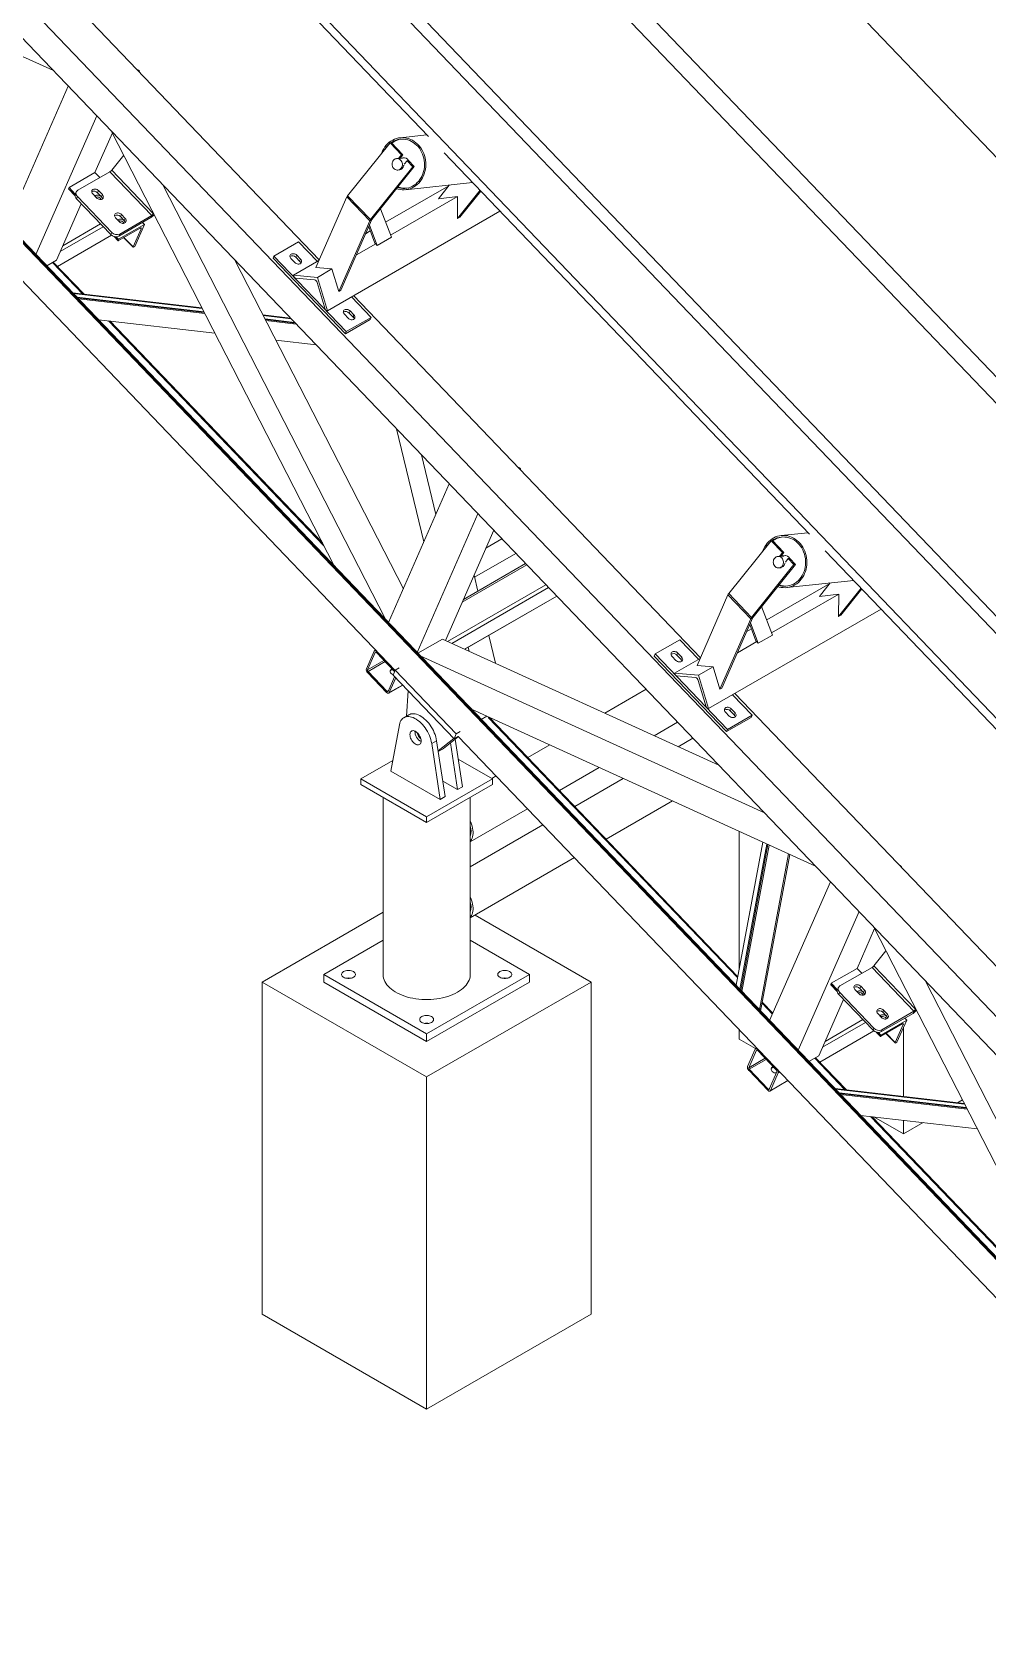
# Model space of a CAD drawing. Header units: millimetres. Extents: x 26816 to 90584, y 11074 to 56542.
# Drawn here: x 61976 to 63619, y 23682 to 26420 of the extents above; entities that cross this region are included whole.
import ezdxf

# ---------------------------------------------------------------- set-up
doc = ezdxf.new("R2010")
doc.units = ezdxf.units.MM
doc.layers.add('MAU_XAM', color=8, linetype='Continuous')
doc.layers.add('MAU_XANH', color=5, linetype='Continuous')

msp = doc.modelspace()

# ---------------------------------------------------------------- linework, layer by layer
at = {"layer": 'MAU_XAM', "linetype": 'Continuous', "lineweight": 0}
for p, q in [((63192.4, 25044.3), (63192.4, 24807.3)), ((62580, 24905.1), (62372.1, 24785.1)), ((62937.8, 24785.1), (62738.2, 24900.3)), ((62372.1, 24785.1), (62655, 24621.8)), ((62372.1, 24785.1), (62372.1, 24213.5)), ((62655, 24621.8), (62937.8, 24785.1)), ((62937.8, 24785.1), (62937.8, 24213.5)), ((63192.4, 24703.3), (63192.4, 24687)), ((63475.2, 24706.9), (63475.2, 24588.2)), ((63192.4, 24687), (63220.9, 24670.6)), ((62655, 24621.8), (62655, 24050.2)), ((63568.2, 24577.4), (63576.6, 24582.3)), ((63424.5, 24553.1), (63475.2, 24523.7)), ((63475.2, 24547.2), (63475.2, 24523.7)), ((63475.2, 24523.7), (63509.1, 24543.3)), ((62372.1, 24213.5), (62655, 24050.2)), ((62655, 24050.2), (62937.8, 24213.5))]:
    msp.add_line(p, q, dxfattribs=at)
at = {"layer": 'MAU_XANH', "linetype": 'Continuous', "lineweight": 0}
for p, q in [((50120.9, 40310.3), (67229.5, 22451.6)), ((49924.5, 40137.5), (68059.4, 21207.6)), ((49898.9, 40118.7), (68031.3, 21191.3)), ((49652, 39980.2), (67084.7, 21783.1)), ((49673, 39988.3), (67225.5, 21666.2)), ((49525.5, 39966.6), (66602.5, 22140.9)), ((66278, 21966.7), (60089.2, 28426.9)), ((66265.8, 21913.4), (60069.3, 28381.6)), ((66658.6, 21151.2), (59963.4, 28139.9)), ((62600.7, 25321), (59943.5, 28094.6)), ((66663.5, 21148.3), (60014, 28089.4)), ((66668.4, 21145.5), (60015, 28090.6)), ((62029.6, 26895.6), (62658.1, 26239.6)), ((62470.3, 26027.4), (61873.7, 26650.1)), ((62012.8, 26352.9), (61420.8, 26623.2)), ((62160.9, 26352), (62159.6, 26353.3)), ((62159.9, 26351.4), (62160.9, 26352)), ((62160.4, 26350.9), (62160.9, 26352)), ((61933.8, 26087.7), (62038.4, 26326.3)), ((61982.9, 26036.4), (62087.5, 26274.9)), ((62084.4, 26177.4), (62114.4, 26245.8)), ((62495.9, 25500.9), (62113.1, 26248.3)), ((62592, 26228.6), (62519.1, 26137.7)), ((62594.4, 26228.8), (62592, 26228.6)), ((62611.6, 26208.1), (62592, 26228.6)), ((62614, 26208.3), (62594.4, 26228.8)), ((62655.4, 26242.4), (62609.3, 26237.4)), ((62612.1, 26235.1), (62611.9, 26235.1)), ((62113.2, 26181.5), (62133.9, 26207.6)), ((62605.8, 26201.9), (62603.4, 26201.6)), ((62606.7, 26201.9), (62611.6, 26208.1)), ((62608.7, 26201.6), (62614, 26208.3)), ((62613.6, 26202.1), (62608.8, 26201.6)), ((62616.6, 26203), (62610.6, 26202.4)), ((62614, 26208.3), (62611.6, 26208.1)), ((62621.5, 26197.8), (62616.6, 26191.7)), ((62623.9, 26198), (62621.5, 26197.8)), ((62631.3, 26187.5), (62621.5, 26197.8)), ((62633.7, 26187.8), (62623.9, 26198)), ((62685.2, 26211.2), (63313.7, 25555.2)), ((62084.4, 26177.4), (62039.8, 26151.6)), ((62109.9, 26178.9), (62054.8, 26147)), ((62092.5, 26168.8), (62084.4, 26177.4)), ((62109.9, 26178.9), (62182, 26103.6)), ((62184.6, 26107), (62113.2, 26181.5)), ((62631.3, 26187.5), (62558.4, 26096.6)), ((62633.7, 26187.8), (62560.8, 26096.9)), ((62605.5, 26181.7), (62607.9, 26182)), ((62608.9, 26182.1), (62608.3, 26182)), ((62608.9, 26182.1), (62608.9, 26182.1)), ((62615.4, 26189.6), (62616.4, 26189.7)), ((62633.7, 26187.8), (62631.3, 26187.5)), ((62039.8, 26151.6), (62039, 26149.8)), ((62050.1, 26138.3), (62039, 26149.8)), ((62039, 26149.3), (62050.1, 26137.6)), ((62050.5, 26140.5), (62039.8, 26151.6)), ((62052.2, 26144.2), (62050.6, 26140.6)), ((62088.9, 26142.8), (62090.5, 26146.4)), ((62088.9, 26142.8), (62095.5, 26135.9)), ((62097.1, 26139.6), (62090.5, 26146.4)), ((62584, 25409), (62201.1, 26156.4)), ((62584.4, 26092.3), (62692.9, 26154.9)), ((62618.9, 26147.9), (62734, 26160.3)), ((62621, 26150.8), (62621.1, 26150.8)), ((62693.8, 26156), (62675.1, 26132.6)), ((62746.8, 26147), (62707.8, 26098.4)), ((62748, 26145.7), (62711.9, 26100.8)), ((62018.4, 26026.9), (62060.9, 26123.9)), ((62054.3, 26136.1), (62052.7, 26132.5)), ((62052.7, 26132.5), (62111.7, 26070.9)), ((62054.3, 26136.1), (62113.3, 26074.5)), ((62061.4, 26123.4), (62060.5, 26122.9)), ((62080.6, 26140.7), (62087.2, 26133.9)), ((62095.5, 26135.9), (62097.1, 26139.6)), ((62517.7, 26135.5), (62464.5, 26014.1)), ((62557.1, 26094.5), (62517.7, 26135.5)), ((62519.1, 26137.7), (62558.4, 26096.6)), ((62594.3, 26066.2), (62575.7, 26115.4)), ((62592.9, 26069.9), (62708.3, 26136.5)), ((62675.1, 26132.6), (62708.3, 26136.5)), ((62708.3, 26136.5), (62707.8, 26098.4)), ((62094.1, 26089.2), (62029.3, 26051.7)), ((62119.9, 26099.6), (62126.5, 26092.8)), ((62169.6, 26088.4), (62125, 26062.7)), ((62180.5, 26100), (62125.3, 26068.1)), ((62182, 26103.6), (62126.9, 26071.8)), ((62128.3, 26101.7), (62129.8, 26105.3)), ((62128.3, 26101.7), (62134.8, 26094.9)), ((62136.4, 26098.5), (62129.8, 26105.3)), ((62134.8, 26094.9), (62136.4, 26098.5)), ((62152.9, 26050.3), (62169.6, 26088.4)), ((62169.6, 26088.4), (62166.3, 26091.8)), ((62180.5, 26100), (62182, 26103.6)), ((62184.8, 26108.2), (62184.6, 26107)), ((62184.6, 26107), (62185.3, 26107.4)), ((62484.4, 25939.8), (62781.1, 26111.1)), ((62557.1, 26094.5), (62503.9, 25973.1)), ((62560.6, 26096.5), (62507.4, 25975.1)), ((62560.6, 26096.5), (62557.1, 26094.5)), ((62560.8, 26096.9), (62558.4, 26096.6)), ((62711.9, 26100.8), (62707.8, 26098.4)), ((62112.8, 26069.8), (62019.9, 26016.2)), ((62020.2, 26015.9), (62113.2, 26069.6)), ((62098.8, 26084.3), (62024.8, 26041.6)), ((62111.7, 26070.9), (62113.3, 26074.5)), ((62117.3, 26067.5), (62124.2, 26060.3)), ((62124.2, 26060.9), (62118.1, 26067.3)), ((62125, 26062.7), (62120.9, 26067)), ((62125, 26062.7), (62124.2, 26060.9)), ((62125.1, 26060.5), (62161.9, 26081.7)), ((62126.9, 26071.8), (62125.3, 26068.1)), ((62133.9, 26065.5), (62149.9, 26048.9)), ((62149.9, 26049.5), (62134.3, 26065.8)), ((62163.7, 26080.9), (62149.9, 26049.5)), ((62163.7, 26080.9), (62162.6, 26082)), ((62550, 26072.4), (62558, 26077)), ((62565.9, 26056.2), (62555.3, 26084.3)), ((62569.9, 26052), (62556.5, 26087.2)), ((62569.9, 26052), (62594.3, 26066.2)), ((62150.8, 26049.1), (62152.9, 26050.3)), ((62390.7, 26030.3), (62392.3, 26033.9)), ((62434.7, 26058.4), (62392.3, 26033.9)), ((62392.3, 26033.9), (62516.8, 25903.9)), ((62430, 26031.7), (62431.5, 26035.3)), ((62431.5, 26035.3), (62438.1, 26028.5)), ((62434.7, 26058.4), (62467.1, 26024.5)), ((62534.1, 26035.9), (62567.5, 26055.2)), ((62565.9, 26056.2), (62567.5, 26055.2)), ((62567.5, 26055.2), (62569.9, 26052)), ((62018.4, 26026.9), (62001.4, 26017.1)), ((62063.3, 25968.6), (62011.3, 26022.8)), ((62065.8, 25968.3), (62012.7, 26023.6)), ((62614.9, 25461.4), (62325.2, 26026.9)), ((62515.2, 25900.3), (62390.7, 26030.3)), ((62428.2, 26022.8), (62421.6, 26029.6)), ((62426, 26000.8), (62469.7, 26026)), ((62430, 26031.7), (62436.5, 26024.9)), ((62436.5, 26024.9), (62438.1, 26028.5)), ((62464.5, 26014.1), (62492.1, 26011.7)), ((62467, 25997.2), (62492.1, 26011.7)), ((62492.1, 26011.7), (62503.9, 25973.1)), ((62467, 25997.2), (62426, 26000.8)), ((62426, 26000.8), (62426.5, 25998.9)), ((62429.3, 25996), (62461.8, 25993.2)), ((62466.5, 25988.4), (62480.3, 25942.8)), ((62484.4, 25939.8), (62467, 25997.2)), ((62268.5, 25944.8), (62046, 25970.6)), ((62269.1, 25943.7), (62047.2, 25969.3)), ((62272.1, 25937.8), (62053.1, 25963.1)), ((62272.7, 25936.6), (62054.3, 25961.9)), ((62273.6, 25935), (62056, 25960.1)), ((62507.4, 25975.1), (62503.9, 25973.1)), ((62525.5, 25963.6), (62559.3, 25928.4)), ((63125.9, 25343), (62529.4, 25965.8)), ((62290.8, 25901.2), (62090.2, 25924.4)), ((62420.6, 25927.3), (62373.4, 25932.7)), ((62421.8, 25926), (62374, 25931.5)), ((62427.7, 25919.8), (62377, 25925.7)), ((62428.9, 25918.6), (62377.6, 25924.5)), ((62483.1, 25939.9), (62484.4, 25939.8)), ((62520, 25927), (62513.4, 25933.8)), ((62557.7, 25924.7), (62515.2, 25900.3)), ((62559.3, 25928.4), (62516.8, 25903.9)), ((62521.7, 25935.9), (62523.3, 25939.5)), ((62521.7, 25935.9), (62528.3, 25929)), ((62523.3, 25939.5), (62529.9, 25932.7)), ((62528.3, 25929), (62529.9, 25932.7)), ((62559.3, 25928.4), (62557.7, 25924.7)), ((62478.3, 25535.4), (62107.5, 25922.4)), ((62475.8, 25540.3), (62109.9, 25922.2)), ((62430.6, 25916.8), (62378.5, 25922.9)), ((62516.8, 25903.9), (62515.2, 25900.3)), ((62464.8, 25881.1), (62395.8, 25889.1)), ((62603.4, 25736.5), (62650.4, 25542.4)), ((62646.2, 25691.8), (62671, 25589.4)), ((62816.5, 25667.6), (62815.2, 25669)), ((62815.5, 25667), (62816.5, 25667.6)), ((62816.1, 25666.5), (62816.5, 25667.6)), ((62589.4, 25403.4), (62694, 25641.9)), ((62638.6, 25352), (62743.2, 25590.6)), ((62687.2, 25372.7), (62770.3, 25562.2)), ((62784.4, 25547.5), (62756.9, 25531.6)), ((63247.6, 25544.2), (63174.7, 25453.3)), ((63250, 25544.5), (63247.6, 25544.2)), ((63267.3, 25523.7), (63247.6, 25544.2)), ((63269.7, 25523.9), (63250, 25544.5)), ((63311, 25558), (63264.9, 25553.1)), ((63267.7, 25550.7), (63267.6, 25550.7)), ((62737.4, 25481.5), (62808.4, 25522.5)), ((63261.4, 25517.5), (63259, 25517.2)), ((63262.3, 25517.5), (63267.3, 25523.7)), ((63264.3, 25517.3), (63269.7, 25523.9)), ((63269.3, 25517.7), (63264.5, 25517.2)), ((63272.2, 25518.6), (63266.2, 25518)), ((63269.7, 25523.9), (63267.3, 25523.7)), ((63277.1, 25513.4), (63272.2, 25507.3)), ((63279.5, 25513.7), (63277.1, 25513.4)), ((63286.9, 25503.2), (63277.1, 25513.4)), ((63289.3, 25503.4), (63279.5, 25513.7)), ((63340.8, 25526.9), (63969.3, 24870.9)), ((62827.3, 25502.7), (62716.1, 25438.5)), ((62825.1, 25505), (62718.2, 25443.2)), ((63286.9, 25503.2), (63214.1, 25412.2)), ((63289.3, 25503.4), (63216.5, 25412.5)), ((63261.1, 25497.3), (63263.5, 25497.6)), ((63264.5, 25497.7), (63263.9, 25497.7)), ((63264.6, 25497.8), (63264.5, 25497.7)), ((63271.1, 25505.2), (63272, 25505.3)), ((63289.3, 25503.4), (63286.9, 25503.2)), ((62860.1, 25468.5), (62691.1, 25370.9)), ((62864.8, 25463.6), (62698.4, 25367.6)), ((62736.5, 25485.1), (62743.2, 25457.7)), ((63240, 25407.9), (63348.5, 25470.5)), ((63274.5, 25463.6), (63389.6, 25475.9)), ((63276.6, 25466.4), (63276.7, 25466.4)), ((63349.4, 25471.6), (63330.7, 25448.3)), ((63402.4, 25462.6), (63363.5, 25414)), ((63403.6, 25461.4), (63367.5, 25416.4)), ((62878.7, 25449.1), (62720.2, 25357.6)), ((62720.7, 25357.4), (62879, 25448.8)), ((63173.4, 25451.2), (63120.1, 25329.8)), ((63212.7, 25410.1), (63173.4, 25451.2)), ((63174.7, 25453.3), (63214.1, 25412.2)), ((63249.9, 25381.8), (63231.3, 25431)), ((63248.5, 25385.5), (63363.9, 25452.1)), ((63330.7, 25448.3), (63363.9, 25452.1)), ((63363.9, 25452.1), (63363.5, 25414)), ((63140, 25255.4), (63436.7, 25426.7)), ((63212.7, 25410.1), (63159.5, 25288.7)), ((63216.2, 25412.1), (63163, 25290.7)), ((63216.2, 25412.1), (63212.7, 25410.1)), ((63216.5, 25412.5), (63214.1, 25412.2)), ((63367.5, 25416.4), (63363.5, 25414)), ((62761.7, 25381.1), (62773.2, 25333.4)), ((63205.7, 25388), (63213.6, 25392.6)), ((63221.5, 25371.8), (63210.9, 25399.9)), ((63225.5, 25367.7), (63212.2, 25402.9)), ((63225.5, 25367.7), (63249.9, 25381.8)), ((62551.4, 25324), (62564.7, 25354.2)), ((62553.4, 25321.9), (62566.6, 25352.1)), ((62567.1, 25356), (62565.4, 25355.1)), ((62567.4, 25352.6), (62566.6, 25352.1)), ((62568.5, 25352), (62599.9, 25319.2)), ((62569.3, 25353.8), (62600.7, 25321)), ((62639.8, 25350.8), (62682, 25375.1)), ((63157.6, 25158), (62682, 25375.1)), ((62726.3, 25360.7), (62727.9, 25354.1)), ((63046.3, 25345.9), (63047.9, 25349.5)), ((63090.3, 25374), (63047.9, 25349.5)), ((63047.9, 25349.5), (63172.5, 25219.5)), ((63085.6, 25347.3), (63087.2, 25351)), ((63087.2, 25351), (63093.7, 25344.1)), ((63090.3, 25374), (63122.8, 25340.2)), ((63189.7, 25351.6), (63223.1, 25370.9)), ((63221.5, 25371.8), (63223.1, 25370.9)), ((63223.1, 25370.9), (63225.5, 25367.7)), ((62581.6, 25338.2), (62553.4, 25321.9)), ((62583.5, 25336.3), (62554.2, 25319.3)), ((62600.9, 25321.5), (62597.2, 25313)), ((62608, 25325.6), (62600.9, 25321.5)), ((62600.9, 25321.5), (62705.8, 25212)), ((63236, 25076.1), (62643.9, 25346.4)), ((63170.9, 25215.9), (63046.3, 25345.9)), ((63083.8, 25338.4), (63077.3, 25345.2)), ((63081.6, 25316.4), (63125.4, 25341.7)), ((63085.6, 25347.3), (63092.1, 25340.5)), ((63092.1, 25340.5), (63093.7, 25344.1)), ((63120.1, 25329.8), (63147.8, 25327.4)), ((63122.6, 25312.8), (63147.8, 25327.4)), ((63147.8, 25327.4), (63159.5, 25288.7)), ((62586.2, 25283.3), (62553.4, 25317.5)), ((62586.9, 25285.1), (62554.2, 25319.3)), ((62599.9, 25310.2), (62588.8, 25285)), ((62590, 25282), (62613.8, 25295.7)), ((62601.8, 25308.2), (62590.8, 25282.9)), ((62613.5, 25296), (62590.8, 25282.9)), ((62597.2, 25313), (62702.1, 25203.5)), ((63122.6, 25312.8), (63081.6, 25316.4)), ((63081.6, 25316.4), (63082.1, 25314.6)), ((63084.9, 25311.7), (63117.4, 25308.8)), ((63122.1, 25304), (63135.9, 25258.4)), ((63140, 25255.4), (63122.6, 25312.8)), ((62589.5, 25286.6), (62586.9, 25285.1)), ((62623, 25286.1), (62620.4, 25242.4)), ((63032.5, 25288.6), (62961.4, 25247.5)), ((63163, 25290.7), (63159.5, 25288.7)), ((63181.2, 25279.2), (63214.9, 25244)), ((63781.6, 24658.7), (63185, 25281.4)), ((62624.4, 25244.7), (62615.9, 25239.8)), ((63324.1, 24984.2), (62732, 25254.5)), ((62748.9, 25236.9), (62758.5, 25242.4)), ((63189.7, 24792.8), (62761, 25240.3)), ((63190, 24794.7), (62763.2, 25240.2)), ((62764.1, 25239.3), (62764.6, 25239.6)), ((63138.7, 25255.5), (63140, 25255.4)), ((63175.6, 25242.6), (63169, 25249.4)), ((63213.3, 25240.4), (63170.9, 25215.9)), ((63214.9, 25244), (63172.5, 25219.5)), ((63177.4, 25251.5), (63178.9, 25255.2)), ((63177.4, 25251.5), (63183.9, 25244.7)), ((63178.9, 25255.2), (63185.5, 25248.3)), ((63183.9, 25244.7), (63185.5, 25248.3)), ((63214.9, 25244), (63213.3, 25240.4)), ((62608.1, 25227.4), (62593.5, 25148)), ((62705.8, 25212), (62702.1, 25203.5)), ((62705.8, 25212), (62712.9, 25216.1)), ((63046.3, 25208.8), (63086.6, 25232.1)), ((63172.5, 25219.5), (63170.9, 25215.9)), ((62663.7, 25195.4), (62672.2, 25200.2)), ((62678.3, 25099.1), (62663.7, 25195.4)), ((62686.8, 25104), (62672.2, 25200.2)), ((62674.8, 25182.8), (62701.7, 25204)), ((62675, 25181.7), (62683.7, 25186.8)), ((62675, 25181.6), (62682.1, 25185.7)), ((62682.1, 25185.7), (62683.7, 25186.8)), ((62683.7, 25186.8), (62709.6, 25207.2)), ((62708, 25116.2), (62695.8, 25196.4)), ((62702.1, 25203.5), (62709.2, 25207.6)), ((62716.5, 25121.1), (62704.1, 25202.9)), ((66517.1, 21232.9), (62709.2, 25207.7)), ((62866.8, 25192.9), (62829.3, 25171.3)), ((63113.1, 25204.5), (63087.8, 25189.9)), ((62596.8, 25166.3), (62541.8, 25134.6)), ((62768.1, 25134.6), (62709.3, 25168.5)), ((62541.8, 25134.6), (62655, 25069.3)), ((62541.8, 25134.6), (62541.8, 25124.8)), ((62593.5, 25148), (62678.3, 25099.1)), ((62655, 25069.3), (62768.1, 25134.6)), ((62682.7, 25130.8), (62708, 25116.2)), ((62774.4, 25139.6), (62766.9, 25135.3)), ((62768.1, 25134.6), (62768.1, 25124.8)), ((62883.4, 25114.8), (62951.7, 25154.2)), ((62993.2, 25135.3), (62909.9, 25087.2)), ((62541.8, 25124.8), (62655, 25059.5)), ((62580, 25102.8), (62580, 24798.2)), ((62655, 25059.5), (62768.1, 25124.8)), ((62678.3, 25099.1), (62686.8, 25104)), ((62708, 25116.2), (62716.5, 25121.1)), ((62730, 24798.2), (62730, 25102.8)), ((62730, 25026.2), (62828.6, 25083.1)), ((62964, 25030.7), (63078.1, 25096.5)), ((62655, 25069.3), (62655, 25059.5)), ((62855, 25055.5), (62730, 24983.3)), ((63187.2, 24779.4), (63233.2, 25025.7)), ((63193.5, 24772.7), (63240.2, 25022.5)), ((63195.2, 24771), (63242.1, 25021.6)), ((63197.4, 24768.7), (63244.5, 25020.5)), ((62730, 24895.6), (62909.1, 24999)), ((63227.4, 24737.4), (63277.5, 25005.5)), ((63229.5, 24735.2), (63279.9, 25004.4)), ((63472.1, 24983.2), (63470.8, 24984.6)), ((63471.2, 24982.7), (63472.1, 24983.2)), ((63471.7, 24982.1), (63472.1, 24983.2)), ((63245, 24719), (63349.6, 24957.5)), ((63294.2, 24667.7), (63398.8, 24906.2)), ((62580, 24856.9), (62478.2, 24798.2)), ((62831.8, 24798.2), (62730, 24856.9)), ((63395.6, 24808.6), (63425.6, 24877)), ((63807.2, 24132.2), (63424.3, 24879.6)), ((63424.4, 24812.8), (63445.1, 24838.9)), ((63395.6, 24808.6), (63351, 24782.9)), ((63421.2, 24810.2), (63366, 24778.3)), ((63403.8, 24800.1), (63395.6, 24808.6)), ((63421.2, 24810.2), (63493.3, 24734.9)), ((63495.8, 24738.3), (63424.4, 24812.8)), ((62478.2, 24798.2), (62655, 24696.1)), ((62478.2, 24785.1), (62478.2, 24798.2)), ((62478.2, 24785.1), (62655, 24683)), ((62655, 24696.1), (62831.8, 24798.2)), ((62655, 24683), (62831.8, 24785.1)), ((62831.8, 24785.1), (62831.8, 24798.2)), ((63350.2, 24780.5), (63361.4, 24768.9)), ((63351, 24782.9), (63350.3, 24781.1)), ((63361.3, 24769.5), (63350.3, 24781.1)), ((63361.8, 24771.7), (63351, 24782.9)), ((63363.4, 24775.5), (63361.8, 24771.9)), ((63400.2, 24774.1), (63401.7, 24777.7)), ((63400.2, 24774.1), (63406.7, 24767.2)), ((63408.3, 24770.8), (63401.7, 24777.7)), ((63895.2, 24040.3), (63512.4, 24787.6)), ((63249.8, 24730), (63232, 24748.6)), ((63250.5, 24731.6), (63232.4, 24750.5)), ((63329.6, 24658.2), (63372.2, 24755.2)), ((63365.5, 24767.4), (63363.9, 24763.8)), ((63363.9, 24763.8), (63422.9, 24702.2)), ((63365.5, 24767.4), (63424.5, 24705.8)), ((63372.6, 24754.7), (63371.7, 24754.2)), ((63391.8, 24772), (63398.4, 24765.1)), ((63406.7, 24767.2), (63408.3, 24770.8)), ((63405.4, 24720.5), (63340.5, 24683)), ((63431.2, 24730.9), (63437.7, 24724.1)), ((63480.8, 24719.7), (63436.3, 24693.9)), ((63491.7, 24731.2), (63436.5, 24699.4)), ((63493.3, 24734.9), (63438.1, 24703)), ((63439.5, 24733), (63441.1, 24736.6)), ((63439.5, 24733), (63446.1, 24726.2)), ((63447.6, 24729.8), (63441.1, 24736.6)), ((63446.1, 24726.2), (63447.6, 24729.8)), ((63464.1, 24681.6), (63480.8, 24719.7)), ((63480.8, 24719.7), (63477.5, 24723.1)), ((63491.7, 24731.2), (63493.3, 24734.9)), ((63496.1, 24739.4), (63495.8, 24738.3)), ((63495.8, 24738.3), (63496.5, 24738.6)), ((62655, 24683), (62655, 24696.1)), ((63424.1, 24701.1), (63331.1, 24647.5)), ((63331.4, 24647.2), (63424.4, 24700.9)), ((63410.1, 24715.6), (63336.1, 24672.9)), ((63422.9, 24702.2), (63424.5, 24705.8)), ((63428.5, 24698.8), (63435.5, 24691.6)), ((63435.5, 24692.1), (63429.3, 24698.6)), ((63436.3, 24693.9), (63432.1, 24698.3)), ((63436.3, 24693.9), (63435.5, 24692.1)), ((63436.4, 24691.7), (63473.1, 24713)), ((63438.1, 24703), (63436.5, 24699.4)), ((63445.2, 24696.8), (63461.1, 24680.2)), ((63461.1, 24680.8), (63445.5, 24697)), ((63474.9, 24712.2), (63461.1, 24680.8)), ((63474.9, 24712.2), (63473.8, 24713.3)), ((63207, 24639.6), (63220.3, 24669.8)), ((63209, 24637.5), (63222.2, 24667.8)), ((63222.7, 24671.7), (63221.1, 24670.7)), ((63223, 24668.2), (63222.2, 24667.8)), ((63224.1, 24667.6), (63256.9, 24633.4)), ((63224.9, 24669.4), (63257.7, 24635.2)), ((63462, 24680.4), (63464.1, 24681.6)), ((63237.3, 24653.9), (63209, 24637.5)), ((63239.1, 24651.9), (63209.8, 24635)), ((63329.6, 24658.2), (63312.7, 24648.4)), ((63374.6, 24599.8), (63322.6, 24654.1)), ((63377, 24599.6), (63324, 24654.9)), ((63241.8, 24598.9), (63209, 24633.2)), ((63242.6, 24600.8), (63209.8, 24635)), ((63257.6, 24630.8), (63244.4, 24600.6)), ((63245.6, 24597.6), (63276.5, 24615.5)), ((63259.6, 24628.7), (63246.4, 24598.5)), ((63276.3, 24615.8), (63246.4, 24598.5)), ((63262.3, 24630.3), (63259.6, 24628.7)), ((63245.1, 24602.2), (63242.6, 24600.8)), ((63579.8, 24576.1), (63357.3, 24601.8)), ((63580.4, 24574.9), (63358.5, 24600.6)), ((63583.3, 24569.1), (63364.4, 24594.4)), ((63584, 24567.9), (63365.6, 24593.2)), ((63584.8, 24566.3), (63367.2, 24591.4)), ((63602.1, 24532.5), (63401.4, 24555.7)), ((63789.5, 24166.7), (63418.7, 24553.7)), ((63787, 24171.6), (63421.2, 24553.4))]:
    msp.add_line(p, q, dxfattribs=at)
at = {"layer": 'MAU_XANH', "linetype": 'Continuous', "lineweight": 0, "flags": 128}
for points in [[(62603.3, 26149.8), (62606, 26149), (62609.4, 26148.2), (62612.9, 26147.8), (62616.4, 26147.8), (62619.9, 26148.1), (62623.3, 26148.7), (62626.6, 26149.7), (62629.9, 26151), (62633, 26152.7), (62636, 26154.6), (62638.8, 26156.9), (62641.4, 26159.5), (62643.9, 26162.3), (62646, 26165.3), (62647.9, 26168.6), (62649.6, 26172), (62651, 26175.6), (62652.1, 26179.3), (62652.9, 26183.2), (62653.4, 26187.1), (62653.5, 26191.1), (62653.4, 26195.1), (62653, 26199), (62652.2, 26202.9), (62651.2, 26206.7), (62649.9, 26210.5), (62648.2, 26214), (62646.4, 26217.5), (62644.2, 26220.7), (62641.9, 26223.7), (62639.3, 26226.4), (62636.5, 26228.9), (62633.5, 26231.1), (62630.4, 26233), (62627.2, 26234.6), (62623.9, 26235.9), (62620.4, 26236.8), (62617, 26237.4), (62613.5, 26237.6), (62610, 26237.5), (62606.5, 26237), (62603.1, 26236.2), (62599.8, 26235), (62596.6, 26233.5), (62593.6, 26231.7), (62590.7, 26229.6), (62587.9, 26227.2), (62585.4, 26224.5), (62583.1, 26221.6), (62581.1, 26218.5), (62579.3, 26215.1), (62577.8, 26211.6), (62577.3, 26210.3)], [(62604.9, 26151.8), (62607.3, 26151.2), (62610.6, 26150.5), (62614, 26150.3), (62617.4, 26150.3), (62620.8, 26150.7), (62624.1, 26151.5), (62627.3, 26152.6), (62630.4, 26154), (62633.4, 26155.8), (62636.2, 26157.8), (62638.8, 26160.2), (62641.3, 26162.8), (62643.5, 26165.7), (62645.4, 26168.8), (62647.1, 26172), (62648.6, 26175.5), (62649.7, 26179.1), (62650.6, 26182.8), (62651.1, 26186.6), (62651.3, 26190.5), (62651.3, 26194.3), (62650.9, 26198.2), (62650.2, 26202), (62649.2, 26205.7), (62647.9, 26209.3), (62646.4, 26212.8), (62644.5, 26216.1), (62642.5, 26219.2), (62640.2, 26222.1), (62637.6, 26224.8), (62634.9, 26227.2), (62632, 26229.3), (62629, 26231.1), (62625.8, 26232.6), (62622.5, 26233.7), (62619.2, 26234.5), (62615.8, 26235), (62612.4, 26235.1), (62609, 26234.9), (62605.7, 26234.3), (62602.4, 26233.4), (62599.2, 26232.1), (62596.2, 26230.5), (62593.5, 26228.7)], [(62597.1, 26186.5), (62598.1, 26185), (62599.3, 26183.7), (62600.8, 26182.7), (62602.4, 26182), (62604, 26181.7), (62605.7, 26181.7), (62607.3, 26182.1), (62608.8, 26182.8), (62610.2, 26183.9), (62611.3, 26185.2), (62612.2, 26186.8), (62612.9, 26188.5), (62613.2, 26190.4), (62613.2, 26192.3), (62612.9, 26194.2), (62612.3, 26195.9), (62611.4, 26197.6), (62610.2, 26199), (62608.9, 26200.1), (62607.4, 26201), (62605.7, 26201.5), (62604.1, 26201.6), (62602.4, 26201.4), (62600.8, 26200.9), (62599.4, 26200), (62598.1, 26198.8), (62597.1, 26197.3), (62596.3, 26195.7), (62595.8, 26193.8), (62595.7, 26192), (62595.8, 26190.1), (62596.3, 26188.2), (62597.1, 26186.5)], [(62605.8, 26201.9), (62607.1, 26201.9), (62608.8, 26201.6)], [(62616.3, 26203), (62616.3, 26203), (62616.1, 26203)], [(62039, 26149.8), (62038.9, 26149.6), (62038.9, 26149.4), (62039, 26149.3), (62039, 26149.3)], [(62054.8, 26147), (62053.5, 26146.1), (62052.6, 26145), (62051.9, 26143.6), (62051.7, 26142.1), (62051.8, 26140.6), (62052.3, 26139), (62053.1, 26137.5), (62054.3, 26136.1)], [(62090.5, 26146.4), (62089.4, 26147.4), (62088, 26148.2), (62086.6, 26148.8), (62085.1, 26149.1), (62083.6, 26149.1), (62082.2, 26148.9), (62081, 26148.3), (62080, 26147.6), (62079.3, 26146.6), (62078.9, 26145.5), (62078.8, 26144.3), (62079.1, 26143.1), (62079.7, 26141.8), (62080.6, 26140.7)], [(62097.3, 26132.3), (62097.3, 26132.3), (62097, 26133.6), (62096.4, 26134.8), (62095.5, 26135.9), (62094.3, 26136.9), (62093, 26137.7), (62091.5, 26138.3), (62090, 26138.6), (62088.5, 26138.6), (62087.2, 26138.4), (62085.9, 26137.9), (62085, 26137.1), (62084.5, 26136.6)], [(62087.2, 26133.9), (62088.3, 26132.9), (62089.7, 26132.1), (62091.1, 26131.5), (62092.6, 26131.2), (62094.1, 26131.2), (62095.5, 26131.4), (62096.7, 26131.9), (62097.7, 26132.7), (62098.4, 26133.6), (62098.8, 26134.7), (62098.9, 26136), (62098.6, 26137.2), (62098, 26138.4), (62097.1, 26139.6)], [(62129.8, 26105.3), (62128.7, 26106.3), (62127.4, 26107.1), (62125.9, 26107.7), (62124.4, 26108), (62122.9, 26108), (62121.5, 26107.8), (62120.3, 26107.3), (62119.3, 26106.5), (62118.6, 26105.6), (62118.2, 26104.5), (62118.2, 26103.2), (62118.4, 26102), (62119.1, 26100.8), (62119.9, 26099.6)], [(62136.6, 26091.2), (62136.6, 26091.3), (62136.3, 26092.5), (62135.7, 26093.7), (62134.8, 26094.9), (62133.7, 26095.9), (62132.3, 26096.7), (62130.9, 26097.2), (62129.4, 26097.5), (62127.9, 26097.6), (62126.5, 26097.3), (62125.3, 26096.8), (62124.3, 26096.1), (62123.9, 26095.5)], [(62126.5, 26092.8), (62127.7, 26091.8), (62129, 26091), (62130.4, 26090.4), (62132, 26090.1), (62133.4, 26090.1), (62134.8, 26090.3), (62136, 26090.9), (62137, 26091.6), (62137.7, 26092.6), (62138.1, 26093.7), (62138.2, 26094.9), (62137.9, 26096.1), (62137.3, 26097.4), (62136.4, 26098.5)], [(62124.2, 26060.9), (62124.2, 26060.6), (62124.2, 26060.5), (62124.2, 26060.3), (62124.3, 26060.2), (62124.4, 26060.2), (62124.6, 26060.2), (62124.9, 26060.3), (62125.1, 26060.5)], [(62161.9, 26081.7), (62162.4, 26082), (62162.9, 26082.1), (62163.3, 26082.2), (62163.6, 26082.1), (62163.8, 26082), (62163.9, 26081.7), (62163.8, 26081.3), (62163.7, 26080.9)], [(62149.9, 26049.5), (62149.8, 26049.3), (62149.8, 26049.1), (62149.8, 26049), (62149.9, 26048.9), (62150.1, 26048.8), (62150.3, 26048.9), (62150.5, 26049), (62150.8, 26049.1)], [(62421.6, 26029.6), (62420.7, 26030.7), (62420.1, 26032), (62419.9, 26033.2), (62419.9, 26034.4), (62420.3, 26035.5), (62421, 26036.5), (62422, 26037.3), (62423.2, 26037.8), (62424.6, 26038), (62426.1, 26038), (62427.6, 26037.7), (62429.1, 26037.1), (62430.4, 26036.3), (62431.5, 26035.3)], [(62438.1, 26028.5), (62439, 26027.3), (62439.6, 26026.1), (62439.9, 26024.9), (62439.8, 26023.7), (62439.4, 26022.5), (62438.7, 26021.6), (62437.7, 26020.8), (62436.5, 26020.3), (62435.1, 26020.1), (62433.7, 26020.1), (62432.1, 26020.4), (62430.7, 26021), (62429.3, 26021.8), (62428.2, 26022.8)], [(62513.4, 25933.8), (62512.5, 25934.9), (62511.9, 25936.2), (62511.6, 25937.4), (62511.7, 25938.6), (62512.1, 25939.7), (62512.8, 25940.7), (62513.8, 25941.4), (62515, 25942), (62516.4, 25942.2), (62517.9, 25942.2), (62519.4, 25941.9), (62520.8, 25941.3), (62522.2, 25940.5), (62523.3, 25939.5)], [(62529.9, 25932.7), (62530.8, 25931.5), (62531.4, 25930.3), (62531.7, 25929.1), (62531.6, 25927.8), (62531.2, 25926.7), (62530.5, 25925.8), (62529.5, 25925), (62528.3, 25924.5), (62526.9, 25924.3), (62525.4, 25924.3), (62523.9, 25924.6), (62522.5, 25925.2), (62521.1, 25926), (62520, 25927)], [(63258.9, 25465.4), (63261.6, 25464.6), (63265, 25463.9), (63268.5, 25463.5), (63272, 25463.4), (63275.5, 25463.7), (63278.9, 25464.3), (63282.3, 25465.3), (63285.5, 25466.7), (63288.6, 25468.3), (63291.6, 25470.3), (63294.4, 25472.5), (63297.1, 25475.1), (63299.5, 25477.9), (63301.6, 25480.9), (63303.6, 25484.2), (63305.2, 25487.6), (63306.6, 25491.2), (63307.7, 25495), (63308.5, 25498.8), (63309, 25502.8), (63309.2, 25506.7), (63309, 25510.7), (63308.6, 25514.6), (63307.8, 25518.6), (63306.8, 25522.4), (63305.5, 25526.1), (63303.9, 25529.7), (63302, 25533.1), (63299.9, 25536.3), (63297.5, 25539.3), (63294.9, 25542.1), (63292.1, 25544.6), (63289.2, 25546.8), (63286.1, 25548.7), (63282.8, 25550.3), (63279.5, 25551.5), (63276.1, 25552.4), (63272.6, 25553), (63269.1, 25553.3), (63265.6, 25553.1), (63262.2, 25552.7), (63258.8, 25551.8), (63255.4, 25550.7), (63252.2, 25549.2), (63249.2, 25547.4), (63246.3, 25545.3), (63243.6, 25542.8), (63241, 25540.2), (63238.8, 25537.2), (63236.7, 25534.1), (63234.9, 25530.7), (63233.4, 25527.2), (63232.9, 25525.9)], [(63260.5, 25467.5), (63262.9, 25466.8), (63266.2, 25466.2), (63269.6, 25465.9), (63273, 25466), (63276.4, 25466.4), (63279.7, 25467.1), (63282.9, 25468.2), (63286, 25469.7), (63289, 25471.4), (63291.8, 25473.5), (63294.5, 25475.8), (63296.9, 25478.4), (63299.1, 25481.3), (63301.1, 25484.4), (63302.8, 25487.7), (63304.2, 25491.1), (63305.3, 25494.7), (63306.2, 25498.5), (63306.7, 25502.3), (63306.9, 25506.1), (63306.9, 25510), (63306.5, 25513.8), (63305.8, 25517.6), (63304.8, 25521.3), (63303.5, 25525), (63302, 25528.4), (63300.2, 25531.8), (63298.1, 25534.9), (63295.8, 25537.8), (63293.2, 25540.4), (63290.5, 25542.8), (63287.6, 25544.9), (63284.6, 25546.7), (63281.4, 25548.2), (63278.1, 25549.4), (63274.8, 25550.2), (63271.4, 25550.6), (63268, 25550.8), (63264.6, 25550.5), (63261.3, 25549.9), (63258, 25549), (63254.9, 25547.7), (63251.8, 25546.1), (63249.1, 25544.4)], [(63252.7, 25502.2), (63253.7, 25500.6), (63255, 25499.3), (63256.4, 25498.3), (63258, 25497.7), (63259.6, 25497.3), (63261.3, 25497.4), (63262.9, 25497.8), (63264.4, 25498.5), (63265.8, 25499.5), (63267, 25500.9), (63267.9, 25502.4), (63268.5, 25504.2), (63268.8, 25506), (63268.8, 25507.9), (63268.5, 25509.8), (63267.9, 25511.6), (63267, 25513.2), (63265.8, 25514.6), (63264.5, 25515.8), (63263, 25516.6), (63261.4, 25517.1), (63259.7, 25517.3), (63258, 25517.1), (63256.5, 25516.5), (63255, 25515.6), (63253.7, 25514.4), (63252.7, 25513), (63251.9, 25511.3), (63251.5, 25509.5), (63251.3, 25507.6), (63251.5, 25505.7), (63251.9, 25503.9), (63252.7, 25502.2)], [(63261.4, 25517.5), (63262.7, 25517.5), (63264.5, 25517.2)], [(63272, 25518.7), (63271.9, 25518.7), (63271.7, 25518.6)], [(62564.7, 25354.2), (62565, 25354.7), (62565.4, 25355.1), (62565.9, 25355.3), (62566.6, 25355.3), (62567.2, 25355.2), (62567.9, 25354.8), (62568.6, 25354.4), (62569.3, 25353.8)], [(62566.6, 25352.1), (62566.8, 25352.3), (62566.9, 25352.5), (62567.1, 25352.6), (62567.4, 25352.6), (62567.7, 25352.5), (62567.9, 25352.4), (62568.2, 25352.2), (62568.5, 25352)], [(63077.3, 25345.2), (63076.4, 25346.4), (63075.8, 25347.6), (63075.5, 25348.9), (63075.5, 25350.1), (63075.9, 25351.2), (63076.6, 25352.1), (63077.6, 25352.9), (63078.8, 25353.4), (63080.2, 25353.7), (63081.7, 25353.6), (63083.2, 25353.3), (63084.7, 25352.8), (63086, 25352), (63087.2, 25351)], [(62595.4, 25323.8), (62594.3, 25323.3), (62593.3, 25322.6), (62592.6, 25321.6), (62592.2, 25320.5), (62592.1, 25319.3), (62592.4, 25318.1), (62593, 25316.8), (62593.9, 25315.7)], [(63093.7, 25344.1), (63094.6, 25343), (63095.2, 25341.8), (63095.5, 25340.5), (63095.4, 25339.3), (63095, 25338.2), (63094.3, 25337.2), (63093.4, 25336.5), (63092.1, 25336), (63090.8, 25335.7), (63089.3, 25335.7), (63087.8, 25336), (63086.3, 25336.6), (63085, 25337.4), (63083.8, 25338.4)], [(62590.8, 25282.9), (62590.4, 25282.4), (62590, 25282), (62589.5, 25281.8), (62588.9, 25281.8), (62588.2, 25281.9), (62587.5, 25282.2), (62586.8, 25282.7), (62586.2, 25283.3)], [(62588.8, 25285), (62588.7, 25284.7), (62588.5, 25284.6), (62588.3, 25284.5), (62588, 25284.5), (62587.8, 25284.6), (62587.5, 25284.7), (62587.2, 25284.9), (62586.9, 25285.1)], [(62663.7, 25195.4), (62663, 25198.7), (62662.2, 25202.2), (62661, 25205.7), (62659.7, 25209.1), (62658.1, 25212.6), (62656.4, 25215.9), (62654.4, 25219.2), (62652.3, 25222.3), (62650, 25225.3), (62647.6, 25228.1), (62645.1, 25230.7), (62642.6, 25233.1), (62639.9, 25235.2), (62637.2, 25237.1), (62634.5, 25238.6), (62631.9, 25239.9), (62629.2, 25240.8), (62626.6, 25241.4), (62624.1, 25241.7), (62621.8, 25241.7), (62619.5, 25241.3), (62617.4, 25240.6), (62615.4, 25239.6), (62613.7, 25238.2), (62612.1, 25236.6), (62610.8, 25234.7), (62609.6, 25232.5), (62608.8, 25230.1), (62608.1, 25227.4)], [(62672.2, 25200.2), (62671.5, 25203.6), (62670.6, 25207.1), (62669.5, 25210.6), (62668.2, 25214), (62666.6, 25217.5), (62664.9, 25220.8), (62662.9, 25224.1), (62660.8, 25227.2), (62658.5, 25230.2), (62656.1, 25233), (62653.6, 25235.6), (62651, 25238), (62648.4, 25240.1), (62645.7, 25242), (62643, 25243.5), (62640.4, 25244.8), (62637.7, 25245.7), (62635.1, 25246.3), (62632.6, 25246.6), (62630.2, 25246.6), (62628, 25246.2), (62625.9, 25245.5), (62624.4, 25244.7)], [(63169, 25249.4), (63168.2, 25250.6), (63167.5, 25251.8), (63167.3, 25253), (63167.3, 25254.3), (63167.7, 25255.4), (63168.4, 25256.3), (63169.4, 25257.1), (63170.6, 25257.6), (63172, 25257.8), (63173.5, 25257.8), (63175, 25257.5), (63176.5, 25256.9), (63177.8, 25256.1), (63178.9, 25255.2)], [(63185.5, 25248.3), (63186.4, 25247.2), (63187, 25245.9), (63187.3, 25244.7), (63187.2, 25243.5), (63186.8, 25242.4), (63186.1, 25241.4), (63185.1, 25240.7), (63183.9, 25240.1), (63182.5, 25239.9), (63181.1, 25239.9), (63179.5, 25240.2), (63178.1, 25240.8), (63176.7, 25241.6), (63175.6, 25242.6)], [(62645.4, 25199.7), (62645.3, 25201.6), (62644.9, 25203.6), (62644.3, 25205.6), (62643.4, 25207.6), (62642.4, 25209.6), (62641.1, 25211.4), (62639.7, 25213.1), (62638.2, 25214.5), (62636.7, 25215.7), (62635.1, 25216.6), (62633.6, 25217.2), (62632.1, 25217.5), (62630.7, 25217.4), (62629.4, 25217), (62628.4, 25216.3), (62627.5, 25215.3), (62626.9, 25214), (62626.5, 25212.5), (62626.3, 25210.7), (62626.5, 25208.8), (62626.9, 25206.8), (62627.5, 25204.8), (62628.4, 25202.8), (62629.4, 25200.8), (62630.7, 25199), (62632.1, 25197.3), (62633.6, 25195.9), (62635.1, 25194.7), (62636.7, 25193.8), (62638.2, 25193.2), (62639.7, 25192.9), (62641.1, 25193), (62642.4, 25193.4), (62643.4, 25194.1), (62644.3, 25195.1), (62644.9, 25196.4), (62645.3, 25198), (62645.4, 25199.7)], [(62730, 25062.6), (62731.2, 25059.8), (62732.4, 25056.4), (62733.4, 25053.1), (62734.1, 25049.8), (62734.6, 25046.5), (62734.9, 25043.4), (62734.9, 25040.4), (62734.6, 25037.6), (62734.1, 25034.9), (62733.4, 25032.5), (62732.4, 25030.3), (62731.2, 25028.3), (62730, 25026.9)], [(62730, 24931.9), (62731.2, 24929.1), (62732.4, 24925.8), (62733.4, 24922.4), (62734.1, 24919.1), (62734.6, 24915.9), (62734.9, 24912.8), (62734.9, 24909.8), (62734.6, 24906.9), (62734.1, 24904.3), (62733.4, 24901.8), (62732.4, 24899.6), (62731.2, 24897.7), (62730, 24896.2)], [(62529.1, 24793.3), (62530.5, 24794.2), (62531.5, 24795.2), (62532.2, 24796.4), (62532.6, 24797.6), (62532.6, 24798.8), (62532.2, 24800), (62531.5, 24801.1), (62530.5, 24802.1), (62529.1, 24803.1), (62527.5, 24803.8), (62525.7, 24804.4), (62523.7, 24804.8), (62521.7, 24805.1), (62519.6, 24805.1), (62517.5, 24804.8), (62515.6, 24804.4), (62513.8, 24803.8), (62512.2, 24803.1), (62510.8, 24802.1), (62509.8, 24801.1), (62509, 24800), (62508.7, 24798.8), (62508.7, 24797.6), (62509, 24796.4), (62509.8, 24795.2), (62510.8, 24794.2), (62512.2, 24793.3), (62513.8, 24792.5), (62515.6, 24791.9), (62517.5, 24791.5), (62519.6, 24791.3), (62521.7, 24791.3), (62523.7, 24791.5), (62525.7, 24791.9), (62527.5, 24792.5), (62529.1, 24793.3)], [(62797.8, 24793.3), (62799.2, 24794.2), (62800.2, 24795.2), (62800.9, 24796.4), (62801.3, 24797.6), (62801.3, 24798.8), (62800.9, 24800), (62800.2, 24801.1), (62799.2, 24802.1), (62797.8, 24803.1), (62796.2, 24803.8), (62794.4, 24804.4), (62792.4, 24804.8), (62790.4, 24805.1), (62788.3, 24805.1), (62786.2, 24804.8), (62784.3, 24804.4), (62782.5, 24803.8), (62780.9, 24803.1), (62779.5, 24802.1), (62778.5, 24801.1), (62777.7, 24800), (62777.4, 24798.8), (62777.4, 24797.6), (62777.7, 24796.4), (62778.5, 24795.2), (62779.5, 24794.2), (62780.9, 24793.3), (62782.5, 24792.5), (62784.3, 24791.9), (62786.2, 24791.5), (62788.3, 24791.3), (62790.4, 24791.3), (62792.4, 24791.5), (62794.4, 24791.9), (62796.2, 24792.5), (62797.8, 24793.3)], [(62580, 24798.2), (62580, 24797.8), (62580.2, 24794.8), (62580.8, 24791.8), (62581.7, 24788.9), (62583, 24786), (62584.6, 24783.2), (62586.6, 24780.4), (62588.9, 24777.7), (62591.5, 24775.1), (62594.4, 24772.6), (62597.6, 24770.3), (62601, 24768.1), (62604.8, 24766), (62608.7, 24764.1), (62612.9, 24762.3), (62617.3, 24760.7), (62621.9, 24759.3), (62626.6, 24758.1), (62631.4, 24757.1), (62636.4, 24756.2), (62641.5, 24755.6), (62646.6, 24755.1), (62651.8, 24754.9), (62656.9, 24754.9), (62662.1, 24755.1), (62667.2, 24755.4), (62672.3, 24756), (62677.3, 24756.8), (62682.2, 24757.8), (62686.9, 24759), (62691.5, 24760.4), (62696, 24761.9), (62700.2, 24763.6), (62704.2, 24765.5), (62708, 24767.5)], [(62708, 24767.5), (62711.6, 24769.7), (62714.8, 24772), (62717.8, 24774.5), (62720.5, 24777.1), (62722.8, 24779.7), (62724.9, 24782.5), (62726.6, 24785.3), (62728, 24788.2), (62729, 24791.1), (62729.6, 24794.1), (62730, 24797), (62730, 24798.2)], [(63350.3, 24781.1), (63350.2, 24780.9), (63350.2, 24780.7), (63350.2, 24780.6), (63350.2, 24780.5)], [(63366, 24778.3), (63364.8, 24777.4), (63363.8, 24776.2), (63363.2, 24774.9), (63362.9, 24773.4), (63363, 24771.9), (63363.5, 24770.3), (63364.4, 24768.8), (63365.5, 24767.4)], [(63401.7, 24777.7), (63400.6, 24778.7), (63399.3, 24779.5), (63397.8, 24780.1), (63396.3, 24780.4), (63394.8, 24780.4), (63393.4, 24780.1), (63392.2, 24779.6), (63391.2, 24778.9), (63390.5, 24777.9), (63390.1, 24776.8), (63390.1, 24775.6), (63390.3, 24774.3), (63391, 24773.1), (63391.8, 24772)], [(63408.5, 24763.6), (63408.5, 24763.6), (63408.2, 24764.9), (63407.6, 24766.1), (63406.7, 24767.2), (63405.6, 24768.2), (63404.2, 24769), (63402.8, 24769.6), (63401.3, 24769.9), (63399.8, 24769.9), (63398.4, 24769.7), (63397.2, 24769.2), (63396.2, 24768.4), (63395.8, 24767.9)], [(63398.4, 24765.1), (63399.6, 24764.1), (63400.9, 24763.3), (63402.3, 24762.8), (63403.9, 24762.5), (63405.3, 24762.4), (63406.7, 24762.7), (63407.9, 24763.2), (63408.9, 24764), (63409.6, 24764.9), (63410, 24766), (63410.1, 24767.2), (63409.8, 24768.5), (63409.2, 24769.7), (63408.3, 24770.8)], [(62663.5, 24715.7), (62664.8, 24716.6), (62665.9, 24717.7), (62666.6, 24718.8), (62666.9, 24720), (62666.9, 24721.2), (62666.6, 24722.4), (62665.9, 24723.5), (62664.8, 24724.6), (62663.5, 24725.5), (62661.9, 24726.3), (62660.1, 24726.9), (62658.1, 24727.3), (62656, 24727.5), (62653.9, 24727.5), (62651.9, 24727.3), (62649.9, 24726.9), (62648.1, 24726.3), (62646.5, 24725.5), (62645.2, 24724.6), (62644.1, 24723.5), (62643.4, 24722.4), (62643, 24721.2), (62643, 24720), (62643.4, 24718.8), (62644.1, 24717.7), (62645.2, 24716.6), (62646.5, 24715.7), (62648.1, 24714.9), (62649.9, 24714.3), (62651.9, 24713.9), (62653.9, 24713.7), (62656, 24713.7), (62658.1, 24713.9), (62660.1, 24714.3), (62661.9, 24714.9), (62663.5, 24715.7)], [(63441.1, 24736.6), (63439.9, 24737.6), (63438.6, 24738.4), (63437.1, 24739), (63435.6, 24739.3), (63434.1, 24739.3), (63432.8, 24739.1), (63431.5, 24738.6), (63430.6, 24737.8), (63429.9, 24736.8), (63429.5, 24735.7), (63429.4, 24734.5), (63429.7, 24733.3), (63430.3, 24732), (63431.2, 24730.9)], [(63447.8, 24722.5), (63447.8, 24722.5), (63447.6, 24723.8), (63446.9, 24725), (63446.1, 24726.2), (63444.9, 24727.2), (63443.6, 24728), (63442.1, 24728.5), (63440.6, 24728.8), (63439.1, 24728.9), (63437.7, 24728.6), (63436.5, 24728.1), (63435.5, 24727.3), (63435.1, 24726.8)], [(63437.7, 24724.1), (63438.9, 24723.1), (63440.2, 24722.3), (63441.7, 24721.7), (63443.2, 24721.4), (63444.7, 24721.4), (63446.1, 24721.6), (63447.3, 24722.1), (63448.3, 24722.9), (63449, 24723.8), (63449.4, 24725), (63449.4, 24726.2), (63449.1, 24727.4), (63448.5, 24728.6), (63447.6, 24729.8)], [(63435.5, 24692.1), (63435.4, 24691.9), (63435.4, 24691.7), (63435.4, 24691.6), (63435.5, 24691.5), (63435.7, 24691.5), (63435.9, 24691.5), (63436.1, 24691.6), (63436.4, 24691.7)], [(63473.1, 24713), (63473.7, 24713.2), (63474.1, 24713.4), (63474.5, 24713.5), (63474.8, 24713.4), (63475, 24713.2), (63475.1, 24713), (63475.1, 24712.6), (63474.9, 24712.2)], [(63220.3, 24669.8), (63220.6, 24670.3), (63221, 24670.7), (63221.6, 24670.9), (63222.2, 24670.9), (63222.8, 24670.8), (63223.5, 24670.5), (63224.2, 24670), (63224.9, 24669.4)], [(63222.2, 24667.8), (63222.4, 24668), (63222.5, 24668.1), (63222.8, 24668.2), (63223, 24668.2), (63223.3, 24668.2), (63223.5, 24668), (63223.8, 24667.8), (63224.1, 24667.6)], [(63461.1, 24680.8), (63461.1, 24680.5), (63461, 24680.4), (63461.1, 24680.2), (63461.2, 24680.2), (63461.3, 24680.1), (63461.5, 24680.2), (63461.8, 24680.2), (63462, 24680.4)], [(63251, 24639.5), (63249.9, 24639), (63248.9, 24638.2), (63248.2, 24637.3), (63247.8, 24636.2), (63247.7, 24634.9), (63248, 24633.7), (63248.6, 24632.5), (63249.5, 24631.3)], [(63246.4, 24598.5), (63246.1, 24598), (63245.6, 24597.6), (63245.1, 24597.4), (63244.5, 24597.4), (63243.8, 24597.5), (63243.1, 24597.9), (63242.4, 24598.3), (63241.8, 24598.9)], [(63244.4, 24600.6), (63244.3, 24600.4), (63244.1, 24600.2), (63243.9, 24600.1), (63243.6, 24600.1), (63243.4, 24600.2), (63243.1, 24600.3), (63242.8, 24600.5), (63242.6, 24600.8)]]:
    msp.add_lwpolyline(points, dxfattribs=at)
at = {"layer": 'MAU_XANH', "linetype": 'Continuous', "lineweight": 0}
for centre, radius, start, end in [((62155.9, 26349.7), 5.18, 44.3311, 81.8702), ((62616.9, 26197.1), 39.4, 134.8681, 147.7076), ((62615.7, 26201.6), 33.7, 96.3933, 127.9157), ((62611.4, 26194.7), 7.73, 73.3292, 108.1789), ((62616.1, 26194.3), 8.69, 24.1335, 103.2192), ((62606.7, 26190.7), 8.8, 277.9081, 352.7788), ((62082.9, 26137.5), 7.95, 41.2379, 121.2003), ((62617.5, 26183.9), 33.3, 249.155, 275.9637), ((62057.6, 26138.1), 7.46, 160.356, 228.5543), ((62087.9, 26127.2), 8.47, 29.6408, 105.0519), ((62091.4, 26131.7), 5.94, 6.0751, 46.0531), ((62526.8, 26131.2), 10, 140.2522, 154.7733), ((62122.3, 26096.5), 7.95, 41.2379, 121.2003), ((62127.3, 26086.1), 8.47, 29.6408, 105.0519), ((62130.7, 26090.6), 5.94, 6.0751, 46.0531), ((62566.2, 26090.2), 10, 140.2522, 154.7733), ((62562.1, 26095.8), 1.67, 140.2522, 154.7733), ((62120.4, 26078.8), 11.8, 222.4205, 294.6677), ((62122, 26082.5), 11.8, 222.4205, 294.6677), ((62424, 26026.5), 7.95, 41.2379, 121.2004), ((62432.4, 26020.6), 5.94, 6.0751, 46.0531), ((62430.4, 25999.8), 3.95, 193.201, 254.3412), ((62460.1, 25986.9), 6.59, 13.201, 74.3412), ((62484.1, 25943.7), 3.95, 193.201, 254.3412), ((62515.8, 25930.6), 7.95, 41.2379, 121.2003), ((62524.2, 25924.8), 5.94, 6.075, 46.0531), ((62811.5, 25665.3), 5.18, 44.3311, 81.8702), ((63272.5, 25512.7), 39.4, 134.8681, 147.7076), ((63271.3, 25517.3), 33.7, 96.3933, 127.9157), ((63267, 25510.3), 7.73, 73.3292, 108.1789), ((63271.8, 25509.9), 8.69, 24.1335, 103.2192), ((63262.3, 25506.3), 8.8, 277.9081, 352.7788), ((63273.1, 25499.5), 33.3, 249.155, 275.9637), ((63182.4, 25446.9), 10, 140.2522, 154.7733), ((63221.8, 25405.8), 10, 140.2522, 154.7733), ((63217.7, 25411.4), 1.67, 140.2522, 154.7733), ((63079.6, 25342.1), 7.95, 41.2379, 121.2004), ((62557.9, 25322.4), 6.67, 166.5829, 227.1557), ((62556, 25321.3), 2.67, 166.5829, 227.1557), ((62596.4, 25316.7), 5.6, 84.9819, 139.0219), ((63088, 25336.2), 5.94, 6.0752, 46.0531), ((62600.3, 25322), 9, 224.2786, 250.9787), ((63086, 25315.5), 3.95, 193.201, 254.3412), ((63115.7, 25302.5), 6.59, 13.201, 74.3412), ((63139.7, 25259.3), 3.95, 193.201, 254.3412), ((63171.4, 25246.3), 7.95, 41.2379, 121.2), ((63179.8, 25240.4), 5.94, 6.0744, 46.0531), ((62654.8, 25216.1), 19.9, 178.231, 241.7636), ((62660.4, 25219.4), 22.3, 193.9623, 226.0323), ((62700.7, 25044.7), 30.7, 342.7617, 17.2383), ((63467.1, 24981), 5.18, 44.3311, 81.8702), ((62700.6, 24914.1), 30.7, 342.9561, 17.2206), ((62520.6, 24771.8), 20.2, 78.6102, 101.3898), ((62789.3, 24771.8), 20.2, 78.6102, 101.3898), ((63394.2, 24768.8), 7.95, 41.2379, 121.2003), ((63368.8, 24769.4), 7.46, 160.356, 228.5543), ((63399.2, 24758.4), 8.47, 29.6408, 105.0519), ((63402.6, 24762.9), 5.94, 6.0751, 46.0531), ((63433.5, 24727.8), 7.95, 41.2379, 121.2003), ((63438.5, 24717.4), 8.47, 29.6408, 105.0519), ((63441.9, 24721.9), 5.94, 6.0751, 46.0531), ((62655, 24694.2), 20.2, 78.6102, 101.3898), ((63431.6, 24710.1), 11.8, 222.4205, 294.6677), ((63433.2, 24713.7), 11.8, 222.4205, 294.6677), ((63213.5, 24638), 6.67, 166.5829, 227.1557), ((63211.6, 24636.9), 2.67, 166.5829, 227.1557), ((63252, 24632.4), 5.6, 84.9819, 139.0219), ((63255.9, 24637.4), 8.8, 223.7496, 275.5256), ((63255.1, 24631.4), 2.67, 346.5829, 47.1557), ((63253.1, 24630.3), 6.67, 346.5829, 47.1557)]:
    msp.add_arc(centre, radius, start, end, dxfattribs=at)
for points in [[(62113.2, 26181.5), (62113, 26181.3), (62112.7, 26180.9), (62111.9, 26180.1), (62110.9, 26179.3), (62110.2, 26179), (62109.9, 26178.9)], [(62182, 26103.6), (62182.3, 26103.8), (62182.8, 26104.3), (62183.6, 26105.2), (62184.3, 26106.1), (62184.5, 26106.7), (62184.6, 26107)], [(63424.4, 24812.8), (63424.3, 24812.6), (63423.9, 24812.1), (63423.1, 24811.4), (63422.1, 24810.6), (63421.5, 24810.3), (63421.2, 24810.2)], [(63493.3, 24734.9), (63493.5, 24735.1), (63494.1, 24735.5), (63494.9, 24736.4), (63495.5, 24737.4), (63495.7, 24738), (63495.8, 24738.3)]]:
    msp.add_open_spline(points, degree=3, dxfattribs=at)
for points in [[(62180.5, 26100), (62181.3, 26100.6), (62183, 26101.7), (62185.1, 26103.8), (62186, 26105), (62186.3, 26105.4)], [(63491.7, 24731.2), (63492.5, 24731.8), (63494.2, 24733), (63496.3, 24735.1), (63497.3, 24736.3), (63497.5, 24736.6)]]:
    msp.add_open_spline(points, degree=3, knots=[0, 0, 0, 0, 0.418895, 0.83779, 1, 1, 1, 1], dxfattribs=at)

doc.saveas('drawing.dxf')
